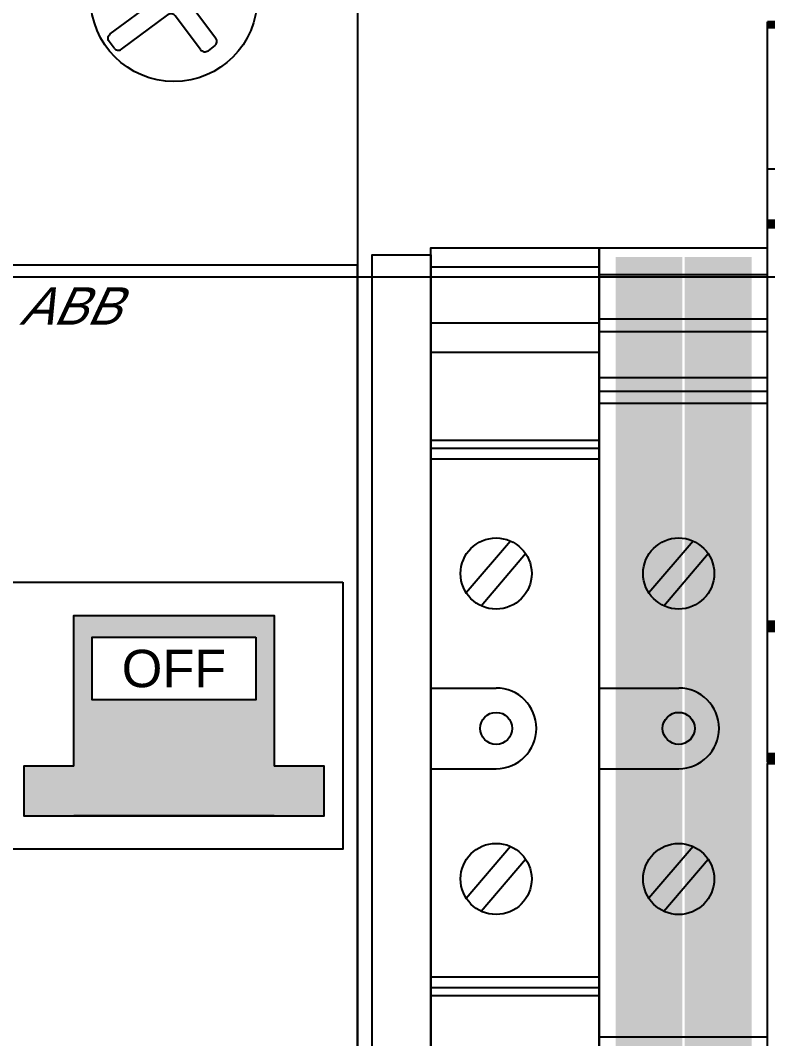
# Model space of a CAD drawing. Header units: inches. Extents: x -38 to 199, y -310 to 64.
# Drawn here: x 46.075 to 47.473, y -47.368 to -45.461 of the extents above; entities that cross this region are included whole.
import ezdxf
from ezdxf.enums import TextEntityAlignment as Align

# ---------------------------------------------------------------- set-up
doc = ezdxf.new("R2010")
doc.units = ezdxf.units.IN
doc.header["$MEASUREMENT"] = 0
doc.set_wipeout_variables(frame=1)
doc.layers.add('DETAIL$', color=5, linetype='Continuous')
doc.layers.add('PLC', color=7, linetype='Continuous')
doc.styles.add('FREEHAND', font='freehand.shx', dxfattribs={"oblique": 25})
doc.styles.add('HELVLS', font='arial.ttf')
doc.styles.add('TXT', font='txt')

# ---------------------------------------------------------------- blocks, each defined once
blk = doc.blocks.new('screw head')
for p, q in [((9.4513, 11.6844), (9.4356, 11.6844)), ((9.4613, 11.6744), (9.4613, 11.5664)), ((9.4713, 11.5564), (9.5504, 11.5564)), ((9.5604, 11.5464), (9.5604, 11.5307)), ((9.5504, 11.5207), (9.4713, 11.5207)), ((9.4613, 11.4027), (9.4613, 11.5107))]:
    blk.add_line(p, q)
blk.add_lwpolyline([(9.4513, 11.3927), (9.4356, 11.3927, -0.414214), (9.4256, 11.4027), (9.4256, 11.5107, 0.414214), (9.4156, 11.5207), (9.3365, 11.5207, -0.414214), (9.3265, 11.5307), (9.3265, 11.5464, -0.414214), (9.3365, 11.5564), (9.4156, 11.5564, 0.414214), (9.4256, 11.5664), (9.4256, 11.6744)], format="xyb")
blk.add_circle((9.4434, 11.5385), 0.156)
for centre, start, end in [((9.4356, 11.6744), 90, 180), ((9.4513, 11.6744), 0, 90), ((9.4713, 11.5664), 180, 270), ((9.5504, 11.5464), 0, 90), ((9.4713, 11.5107), 90, 180), ((9.5504, 11.5307), 270, 0), ((9.4513, 11.4027), 270, 0)]:
    blk.add_arc(centre, 0.01, start, end)
blk = doc.blocks.new('ABB CB')
h = blk.add_hatch(color=256)
h.paths.add_polyline_path([(10.9749, 11.871), (10.8819, 11.871), (10.8819, 11.7775), (10.5999, 11.7775), (10.5999, 11.4025), (10.8819, 11.4025), (10.8819, 11.309), (10.9749, 11.309)])
h.paths.add_polyline_path([(10.7576, 11.4368), (10.64, 11.4368), (10.64, 11.7433), (10.7576, 11.7433)], flags=16)
h.paths.add_polyline_path([(10.7531, 11.4742), (10.7531, 11.7059), (10.6445, 11.7059), (10.6445, 11.4742)], flags=8)
for points in [[(9.1314, 11.9335), (12.4434, 11.9335), (12.4434, 11.2465), (9.1314, 11.2465)], [(9.9434, 11.2465), (11.6314, 11.2465), (11.6314, 11.9335), (9.9434, 11.9335)], [(10.5374, 11.9061), (11.0374, 11.9061), (11.0374, 11.274), (10.5374, 11.274)], [(10.64, 11.7433), (10.7576, 11.7433), (10.7576, 11.4368), (10.64, 11.4368)]]:
    blk.add_lwpolyline(points, close=True)
for points in [[(10.8819, 11.4025), (10.8819, 11.309), (10.9749, 11.309), (10.9749, 11.871), (10.8819, 11.871), (10.8819, 11.7775)], [(10.8819, 11.4025), (10.5999, 11.4025), (10.5999, 11.7775), (10.8819, 11.7775)], [(10.9749, 11.7775), (10.9749, 11.4025)]]:
    blk.add_lwpolyline(points)
at = {"rotation": 36.79133963639027}
blk.add_blockref('screw head', (8.7914, -3.306), dxfattribs=at)
at = {"style": 'HELVLS'}
blk.add_text('OFF', height=0.07, rotation=90, dxfattribs=at).set_placement((10.6988, 11.59), align=Align.MIDDLE)
at = {"style": 'FREEHAND', "oblique": 25}
blk.add_text('ABB', height=0.07, rotation=90, dxfattribs=at).set_placement((10.02, 11.3002), align=Align.MIDDLE_LEFT)
at = {"color": 6, "style": 'TXT', "flags": 3}
for tag, p in [('MANUF', (9.0065, 10.9573)), ('PART#', (9.0065, 10.7154)), ('DESC', (9.0065, 10.4753))]:
    blk.add_attdef(tag, p, '', height=0.125, dxfattribs=at)
blk = doc.blocks.new('11511811')
at = {"color": 8}
blk.add_lwpolyline([(-0.865, -0.315), (-0.865, 0), (0.865, 0), (0.865, -0.315)], close=True, dxfattribs=at)
for points in [[(-0.5199, 0), (-0.5199, -0.315)], [(0.4901, 0), (0.4901, -0.315)]]:
    blk.add_lwpolyline(points, dxfattribs=at)
for centre in [(-0.3169, -0.1219), (0.2551, -0.1219)]:
    blk.add_circle(centre, 0.0666, dxfattribs=at)
at = {"layer": 'DETAIL$', "color": 8}
for points in [[(-0.7956, 0), (-0.7956, -0.315)], [(-0.5349, 0), (-0.5349, -0.315)], [(-0.4999, 0), (-0.4999, -0.315)], [(-0.1104, 0), (-0.1104, -0.1219)], [(0.0407, 0), (0.0407, -0.1219)], [(0.4701, 0), (0.4701, -0.315)], [(0.5051, 0), (0.5051, -0.315)], [(0.6694, 0), (0.6694, -0.315)], [(0.7244, 0), (0.7244, -0.315)], [(0.8294, 0), (0.8294, -0.315)], [(-0.2562, -0.1491), (-0.3532, -0.0661)], [(0.3159, -0.1491), (0.2189, -0.0661)], [(-0.3773, -0.0939), (-0.2796, -0.177)], [(0.1947, -0.0939), (0.2925, -0.177)]]:
    blk.add_lwpolyline(points, dxfattribs=at)
blk.add_circle((-0.0349, -0.1219), 0.03, dxfattribs=at)
blk.add_arc((-0.0349, -0.1219), 0.0755, 180, 0, dxfattribs=at)
at = {"color": 6, "style": 'TXT', "flags": 3}
for tag, p in [('MANUF', (-0.865, -0.6042)), ('PART#', (-0.865, -0.8461)), ('DESC', (-0.865, -1.0863))]:
    blk.add_attdef(tag, p, '', height=0.125, dxfattribs=at)
blk = doc.blocks.new('10331220')
at = {"color": 9}
blk.add_lwpolyline([(-0.8631, -0.11), (-0.8631, 0), (0.8631, 0), (0.8631, -0.11)], close=True, dxfattribs=at)
at = {"color": 6, "style": 'TXT', "flags": 3}
for tag, p in [('MANUF', (-0.8631, -0.3992)), ('PART#', (-0.8631, -0.6411)), ('DESC', (-0.8631, -0.8813))]:
    blk.add_attdef(tag, p, '', height=0.125, dxfattribs=at)
blk = doc.blocks.new('165.114.17')
blk.add_line((5.7728, 6.244), (5.7728, 5.929))
blk.add_lwpolyline([(5.7728, 5.929), (5.7728, 6.244), (7.5028, 6.244), (7.5028, 5.929)], close=True)
for points in [[(5.9994, 6.244), (5.9994, 5.929)], [(7.2341, 6.244), (7.2341, 5.929)]]:
    blk.add_lwpolyline(points)
at = {"color": 2, "const_width": 0.125}
blk.add_lwpolyline([(5.7919, 6.1512), (7.4857, 6.1512)], dxfattribs=at)
at = {"color": 92, "const_width": 0.125}
blk.add_lwpolyline([(5.7919, 6.0215), (7.4857, 6.0215)], dxfattribs=at)
for centre in [(6.3208, 6.0955), (6.8929, 6.0955)]:
    blk.add_circle(centre, 0.0666)
at = {"layer": 'DETAIL$'}
for points in [[(5.8268, 6.244), (5.8268, 5.929)], [(5.9772, 6.244), (5.9772, 5.929)], [(6.0252, 6.244), (6.0252, 5.929)], [(6.5274, 6.244), (6.5274, 6.0955)], [(6.6784, 6.244), (6.6784, 6.0955)], [(7.2119, 6.244), (7.2119, 5.929)], [(7.2599, 6.244), (7.2599, 5.929)], [(7.346, 6.244), (7.346, 5.929)], [(7.3699, 6.244), (7.3699, 5.929)], [(7.4529, 6.244), (7.4529, 5.929)], [(6.3816, 6.0683), (6.2846, 6.1513)], [(6.9537, 6.0683), (6.8567, 6.1513)], [(6.2604, 6.1235), (6.3582, 6.0403)], [(6.8325, 6.1235), (6.9303, 6.0403)]]:
    blk.add_lwpolyline(points, dxfattribs=at)
blk.add_circle((6.6029, 6.0955), 0.03, dxfattribs=at)
blk.add_arc((6.6029, 6.0955), 0.0755, 180, 0, dxfattribs=at)
blk = doc.blocks.new('859-525')
at = {"color": 30}
blk.add_wipeout([(-45.2, 0), (-45.2, -1), (45.2, -1), (45.2, 0)], dxfattribs=at)
for p, q in [((-3.7, -1), (-3.7, 0)), ((-3.573, -1), (-3.7, 0)), ((-3.573, -1), (-3.636, 0)), ((-3.573, -1), (-3.573, 0)), ((-3.513, -1), (-3.513, 0)), ((-3.455, -1), (-3.455, 0)), ((-3.401, -1), (-3.401, 0)), ((-3.352, -1), (-3.352, 0)), ((-3.309, -1), (-3.309, 0)), ((-3.273, -1), (-3.273, 0)), ((-3.243, -1), (-3.243, 0)), ((-3.221, -1), (-3.221, 0)), ((-3.212, 0), (-3.212, -1)), ((-3.2, -1), (-3.2, 0)), ((-3.185, 0), (-3.185, -1)), ((-3.168, -1), (-3.168, 0)), ((-3.149, -1), (-3.168, 0)), ((-3.127, -1), (-3.168, 0)), ((-3.127, -1), (-3.127, 0)), ((-3.104, 0), (-3.104, -1)), ((-3.08, -1), (-3.08, 0)), ((-3.055, 0), (-3.055, -1)), ((-3.029, -1), (-3.029, 0)), ((5.029, -1), (5.029, 0)), ((5.055, 0), (5.055, -1)), ((5.08, -1), (5.08, 0)), ((5.104, 0), (5.104, -1)), ((5.127, -1), (5.127, 0)), ((5.149, 0), (5.149, -1)), ((5.168, -1), (5.168, 0)), ((5.185, 0), (5.185, -1)), ((5.2, -1), (5.2, 0)), ((5.212, 0), (5.212, -1)), ((5.221, -1), (5.221, 0)), ((5.243, -1), (5.243, 0)), ((5.273, -1), (5.273, 0)), ((5.309, -1), (5.309, 0)), ((5.352, -1), (5.352, 0)), ((5.401, -1), (5.401, 0)), ((5.455, -1), (5.455, 0)), ((5.513, -1), (5.513, 0)), ((5.573, -1), (5.573, 0)), ((5.636, -1), (5.636, 0)), ((5.7, -1), (5.7, 0)), ((31.639, -1), (31.639, 0)), ((31.706, 0), (31.706, -1)), ((31.772, -1), (31.772, 0)), ((31.835, -1), (31.835, 0)), ((31.895, 0), (31.895, -1)), ((31.951, -1), (31.951, 0)), ((32, 0), (32, -1)), ((32.043, -1), (32.043, 0)), ((32.079, -1), (32.079, 0)), ((32.107, 0), (32.107, -1)), ((32.126, -1), (32.126, 0)), ((35.5, -1), (35.5, 0)), ((44.812, -1), (44.812, 0)), ((44.877, 0), (44.877, -1)), ((44.938, -1), (44.938, 0)), ((44.995, -1), (44.995, 0)), ((45.046, 0), (45.046, -1)), ((45.091, -1), (45.091, 0)), ((45.129, 0), (45.129, -1)), ((45.16, -1), (45.16, 0)), ((45.182, -1), (45.182, 0)), ((45.195, 0), (45.195, -1)), ((45.2, -1), (45.2, 0)), ((-31.639, -1), (-3.7, -1)), ((-3.573, -1), (-3.7, -1)), ((-3.573, -1), (-3.513, -1)), ((-3.513, -1), (-3.455, -1)), ((-3.455, -1), (-3.401, -1)), ((-3.401, -1), (-3.352, -1)), ((-3.352, -1), (-3.309, -1)), ((-3.309, -1), (-3.273, -1)), ((-3.273, -1), (-3.243, -1)), ((-3.243, -1), (-3.221, -1)), ((-3.221, -1), (-3.212, -1)), ((-3.212, -1), (-3.2, -1)), ((-3.2, -1), (-3.185, -1)), ((-3.185, -1), (-3.168, -1)), ((-3.168, -1), (-3.149, -1)), ((-3.149, -1), (-3.127, -1)), ((-3.127, -1), (-3.104, -1)), ((-3.104, -1), (-3.08, -1)), ((-3.08, -1), (-3.055, -1)), ((-3.055, -1), (-3.029, -1)), ((-3.029, -1), (5.029, -1)), ((5.029, -1), (5.055, -1)), ((5.055, -1), (5.08, -1)), ((5.08, -1), (5.104, -1)), ((5.104, -1), (5.127, -1)), ((5.127, -1), (5.149, -1)), ((5.149, -1), (5.168, -1)), ((5.168, -1), (5.185, -1)), ((5.185, -1), (5.2, -1)), ((5.2, -1), (5.212, -1)), ((5.212, -1), (5.221, -1)), ((5.221, -1), (5.243, -1)), ((5.243, -1), (5.273, -1)), ((5.273, -1), (5.309, -1)), ((5.309, -1), (5.352, -1)), ((5.352, -1), (5.401, -1)), ((5.401, -1), (5.455, -1)), ((5.455, -1), (5.513, -1)), ((5.513, -1), (5.573, -1)), ((5.573, -1), (5.636, -1)), ((5.636, -1), (5.7, -1)), ((5.7, -1), (31.639, -1)), ((31.639, -1), (31.706, -1)), ((31.706, -1), (31.772, -1)), ((31.772, -1), (31.835, -1)), ((31.835, -1), (31.895, -1)), ((31.895, -1), (31.951, -1)), ((31.951, -1), (32, -1)), ((32, -1), (32.043, -1)), ((32.043, -1), (32.079, -1)), ((32.079, -1), (32.107, -1)), ((32.107, -1), (32.126, -1)), ((32.126, -1), (35.5, -1)), ((35.5, -1), (44.812, -1)), ((44.812, -1), (44.877, -1)), ((44.877, -1), (44.938, -1)), ((44.938, -1), (44.995, -1)), ((44.995, -1), (45.046, -1)), ((45.046, -1), (45.091, -1)), ((45.091, -1), (45.129, -1)), ((45.129, -1), (45.16, -1)), ((45.16, -1), (45.182, -1)), ((45.182, -1), (45.195, -1)), ((45.195, -1), (45.2, -1))]:
    blk.add_line(p, q, dxfattribs=at)
blk = doc.blocks.new('7a')
at = {"xscale": -0.02841390968980154, "yscale": 0.02841390968980154, "zscale": 0.02841390968980154, "rotation": 270}
blk.add_blockref('859-525', (79.422, 20.6413), dxfattribs=at)
at = {"layer": 'PLC'}
blk.add_line((79.5925, 21.9256), (79.3936, 21.9225), dxfattribs=at)

msp = doc.modelspace()

# ---------------------------------------------------------------- block references
for name, p, rotation in [('ABB CB', (34.77226, -35.97582), 270), ('10331220', (46.7333, -46.76324), 90), ('11511811', (46.8433, -46.7519), 89.99999999999999)]:
    msp.add_blockref(name, p, dxfattribs=dict(rotation=rotation))
at = {"color": 0, "rotation": 89.99999999999999}
msp.add_blockref('165.114.17', (53.40233, -53.38967), dxfattribs=at)

# ---------------------------------------------------------------- next in the draw order: block references
at = {"layer": 'PLC'}
msp.add_blockref('7a', (-31.92033, -67.38906), dxfattribs=at)

# ---------------------------------------------------------------- next in the draw order: linework, layer by layer
msp.add_line((47.74989, -45.94167), (43.99277, -45.94167), dxfattribs=at)

doc.saveas('drawing.dxf')
